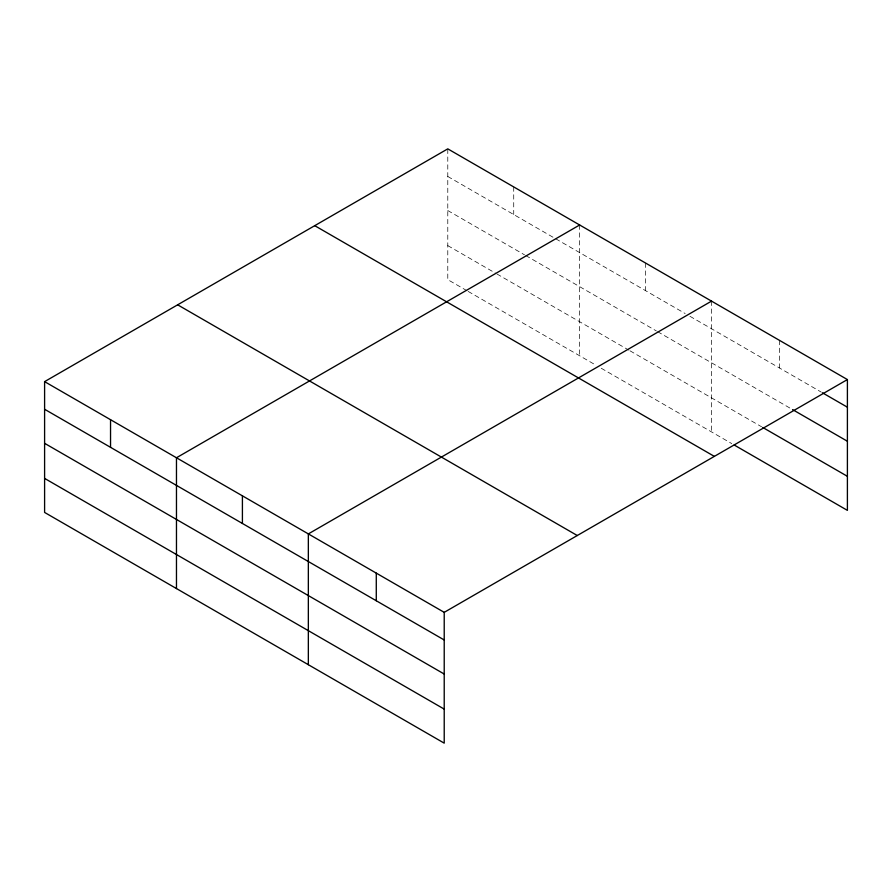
<?xml version="1.0" encoding="UTF-8"?>
<svg xmlns="http://www.w3.org/2000/svg" width="892" height="892" viewBox="0 0 892 892"><rect width="100%" height="100%" fill="white"/><g stroke="black" fill="none" stroke-linecap="round" stroke-linejoin="round"><path stroke-width="0.67" stroke-dasharray="4.46 3.34" d="M447.784 176.482L554.49 238.086M555.683 238.777L685.156 313.527M689.951 316.292L821.175 392.056M447.784 210.534L524.518 254.833M525.711 255.525L656.389 330.965M657.582 331.657L791.382 408.904M447.784 245.612L495.74 273.298M496.944 273.989L628.815 350.121M630.008 350.812L761.59 426.777M466.973 290.725L447.784 279.653L447.784 148.852M468.166 291.416L596.447 365.475M601.241 368.251L731.797 443.625M779.463 340.343L779.463 367.972M711.537 301.128L711.537 431.929M645.596 263.051L645.596 290.692M579.655 224.985L579.655 355.785M513.725 186.919L513.725 214.548"/><path stroke-width="1.34" d="M44.6 381.631L444.216 612.347L444.216 743.148L44.6 512.432L44.6 381.631L447.784 148.852L847.4 379.568L847.4 510.369L734.172 444.997M579.655 224.985L176.471 457.763L176.471 588.564M711.537 301.128L308.342 533.907L308.342 664.707M444.216 612.347L847.4 379.568M822.368 392.748L847.4 407.198M792.575 409.595L847.4 441.239M762.783 427.469L847.4 476.317M314.731 225.665L714.347 456.381M177.653 304.819L577.269 535.523M44.6 409.261L444.216 639.977M44.6 443.313L444.216 674.029M44.6 478.391L444.216 709.107M376.279 573.121L376.279 600.751M242.412 495.84L242.412 523.47M110.541 419.697L110.541 447.327"/></g></svg>
